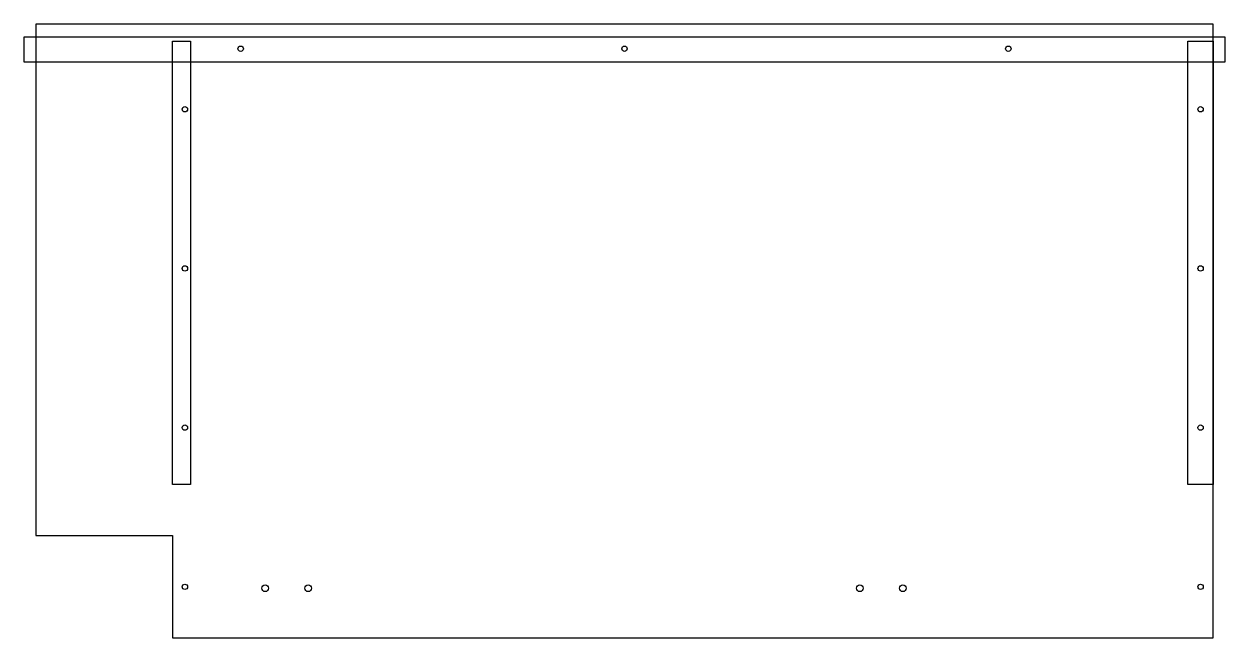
# Model space of a CAD drawing. Extents: x -0.3 to 34.9, y 0 to 18.
import ezdxf

# ---------------------------------------------------------------- set-up
doc = ezdxf.new("R2010")
doc.units = 0
for name, color, linetype in [('BLOCKDRILLPILOT', 6, 'CONTINUOUS'), ('BLOCKDRILLSYSTEM', 6, 'CONTINUOUS'), ('DadoBack', 6, 'CONTINUOUS'), ('PartCut', 1, 'CONTINUOUS')]:
    doc.layers.add(name, color=color, linetype=linetype)

msp = doc.modelspace()

# ---------------------------------------------------------------- linework, layer by layer
at = {"layer": 'BLOCKDRILLPILOT'}
for centre in [(6, 17.275), (17.25, 17.275), (28.5, 17.275), (4.365, 15.50001), (34.135, 15.50001), (4.365, 10.83334), (34.135, 10.83334), (4.365, 6.16667), (34.135, 6.16667), (4.365, 1.5), (34.135, 1.5)]:
    msp.add_circle(centre, 0.07874, dxfattribs=at)
at = {"layer": 'BLOCKDRILLSYSTEM'}
for centre in [(6.71654, 1.457), (7.97638, 1.457), (24.14862, 1.457), (25.40846, 1.457)]:
    msp.add_circle(centre, 0.09843, dxfattribs=at)
at = {"layer": 'DadoBack'}
for points in [[(34.85, 17.625), (34.85, 16.885), (-0.35, 16.885), (-0.35, 17.625)], [(4, 17.5), (4.53, 17.5), (4.53, 4.5), (4, 4.5)], [(33.765, 17.5), (34.505, 17.5), (34.505, 4.5), (33.765, 4.5)]]:
    msp.add_lwpolyline(points, close=True, dxfattribs=at)
at = {"layer": 'PartCut'}
msp.add_lwpolyline([(0, 3), (4, 3), (4, 0), (34.5, 0), (34.5, 18), (0, 18)], close=True, dxfattribs=at)

doc.saveas('drawing.dxf')
